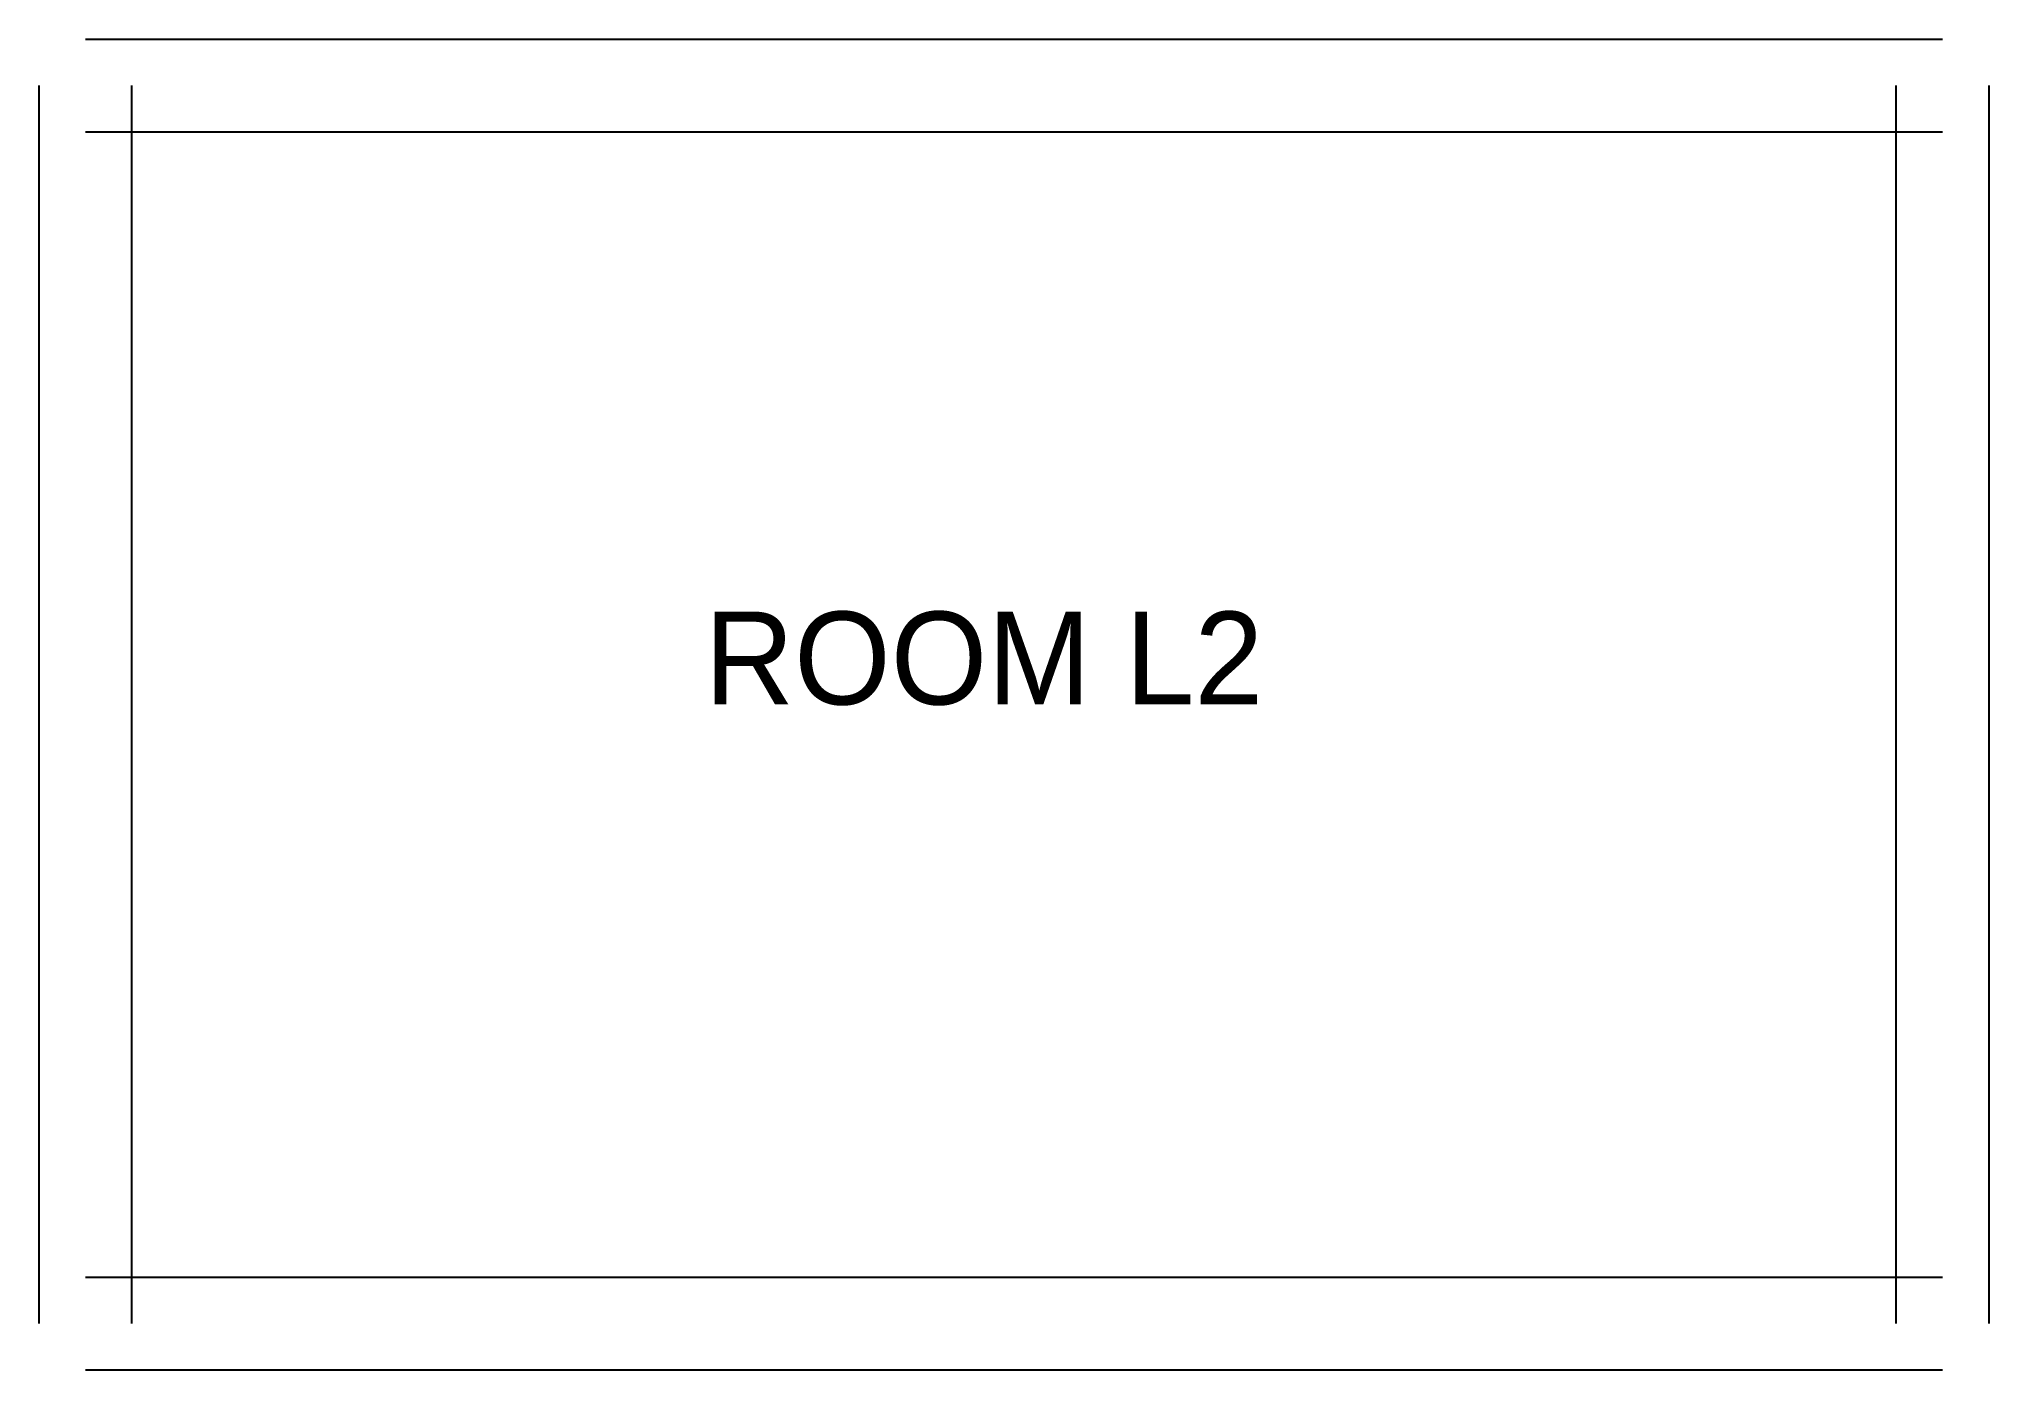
# Model space of a CAD drawing. Header units: millimetres. Extents: x -75 to 13075, y -75 to 2075.
# Drawn here: x 9925 to 13075, y -75 to 2075 of the extents above.
import ezdxf

# ---------------------------------------------------------------- set-up
doc = ezdxf.new("R2010")
doc.units = ezdxf.units.MM
doc.layers.add('WALL', color=7, linetype='Continuous')

msp = doc.modelspace()

# ---------------------------------------------------------------- linework, layer by layer
at = {"layer": 'WALL'}
for p, q in [((10000, 2075), (13000, 2075)), ((9925, 0), (9925, 2000)), ((10075, 0), (10075, 2000)), ((12925, 0), (12925, 2000)), ((13075, 0), (13075, 2000)), ((10000, 1925), (13000, 1925)), ((10000, 75), (13000, 75)), ((10000, -75), (13000, -75))]:
    msp.add_line(p, q, dxfattribs=at)

# ---------------------------------------------------------------- texts
at = {"layer": 'TEXT'}
msp.add_text('ROOM L2', height=150, dxfattribs=at).set_placement((11000, 1000))

doc.saveas('drawing.dxf')
